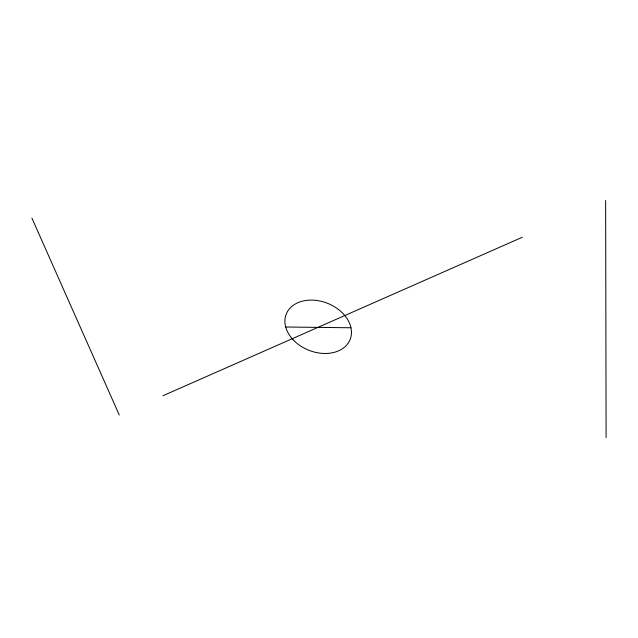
<?xml version="1.0" encoding="UTF-8"?>
<svg xmlns="http://www.w3.org/2000/svg" width="638" height="638" viewBox="0 0 638 638"><rect width="100%" height="100%" fill="white"/><g stroke="black" fill="none" stroke-linecap="round" stroke-linejoin="round"><path stroke-width="0.96" d="M162.937 395.735L522.275 237.272M285.68 327.007L350.964 327.765M31.9 218.076L119.266 414.995M605.637 200.507L606.1 437.493M292.874 339.496A34.372 25.273 21.6 0 0 349.56 340.748A34.372 25.273 21.6 0 0 312.094 300.107A34.372 25.273 21.6 0 0 292.874 339.496"/></g></svg>
